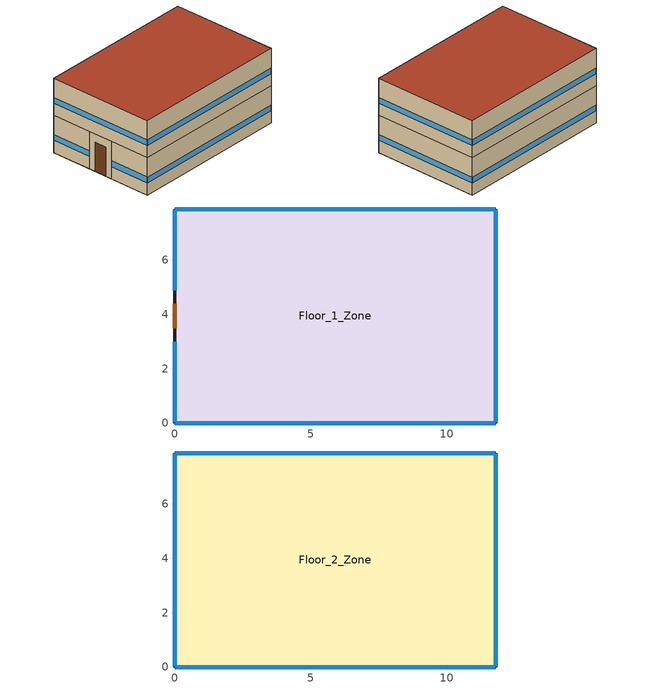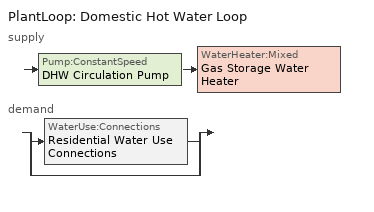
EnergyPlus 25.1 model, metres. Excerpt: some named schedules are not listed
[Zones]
Floor_1_Zone
 floor ground (Residential Floor Construction): 0,0 0,7.87 11.8,7.87 11.8,0 z0
 wall outside (Residential Wall Construction): 0,4.85 0,3.02 0,0 11.8,0 11.8,7.87 0,7.87 0,4.85 z0:2.74
 window (Residential Window Construction): 0,3 0,0.03 / 0,7.84 0,4.87 z0.9:1.32; 11.78,7.87 0.03,7.87 / 11.8,0.03 11.8,7.84 / 0.03,0 11.78,0 z0.9:1.31
 door (Residential Door Construction): 0,4.39 0,3.48 z0:2.13
 roof outside (Residential Roof Construction): 11.8,0 11.8,7.87 0,7.87 0,0 z2.74
Floor_2_Zone
 floor ground (Residential Floor Construction): 0,0 0,7.87 11.8,7.87 11.8,0 z2.74
 wall outside (Residential Wall Construction): 11.8,0 11.8,7.87 0,7.87 0,0 11.8,0 z2.74:5.49
 window (Residential Window Construction): 11.8,0.03 11.8,7.84 / 0.03,0 11.78,0 / 0,7.84 0,0.03 / 11.78,7.87 0.03,7.87 z3.64:4.06
 roof outside (Residential Roof Construction): 11.8,0 11.8,7.87 0,7.87 0,0 z5.49
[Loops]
PlantLoop 'Domestic Hot Water Loop'
 supply: Pump:ConstantSpeed 'DHW Circulation Pump' > WaterHeater:Mixed 'Gas Storage Water Heater'
 demand: split
  | WaterUse:Connections 'Residential Water Use Connections'
  | bypass
[Building]
Building 1
[Site:Location]
SEVILLA: Latitude=37.42; Longitude=-5.9; Time Zone=1; Elevation=31; Keep Site Location Information=No
[SizingPeriod:DesignDay] Month=7; Day of Month=21; Day Type=SummerDesignDay; Daily DryBulb Temperature Range=16.4; DryBulb Temperature Range Modifier Type=DefaultMultipliers; Barometric Pressure=100953; Wind Speed=3.4; Wind Direction=240; Rain Indicator=No; Snow Indicator=No; Daylight Saving Time Indicator=No; Solar Model Indicator=ASHRAETau; ASHRAE Clear Sky Optical Depth for Beam Irradiance taub=0.447; ASHRAE Clear Sky Optical Depth for Diffuse Irradiance taud=2.027; Begin Environment Reset Mode=FullResetAtBeginEnvironment
Name | Maximum DryBulb Temperature | Humidity Condition Type | Wetbulb or DewPoint at Maximum DryBulb | Enthalpy at Maximum DryBulb
SEVILLA Ann Clg .4% Condns DB=>MWB | 39.9 | Wetbulb | 23.8
SEVILLA Ann Clg .4% Condns DP=>MDB | 28.9 | Dewpoint | 22
SEVILLA Ann Clg .4% Condns Enth=>MDB | 36.4 | Enthalpy |  | 76300
SEVILLA Ann Clg .4% Condns WB=>MDB | 36.6 | Wetbulb | 25.1
[Material] Roughness=MediumRough; Thickness=0.1; Density=800; Specific Heat=1000; Thermal Absorptance=0.9; Solar Absorptance=0.7; Visible Absorptance=0.7
Name | Conductivity
Residential Door Construction Material | 0.2
Residential Floor Construction Material | 0.05
Residential Roof Construction Material | 0.0149428
Residential Wall Construction Material | 0.0436789
[WindowMaterial:SimpleGlazingSystem]
Residential Window Construction Glazing: UFactor=1.87383; Solar Heat Gain Coefficient=0.45
[Construction]
Residential Door Construction: Residential Door Construction Material
Residential Floor Construction: Residential Floor Construction Material
Residential Roof Construction: Residential Roof Construction Material
Residential Wall Construction: Residential Wall Construction Material
Residential Window Construction: Residential Window Construction Glazing
[Space] Space Type=Residential - Living Space
Name | Zone
Floor_1 | Floor_1_Zone
Floor_2 | Floor_2_Zone
[SpaceList]
Residential - Living Space: Floor_1, Floor_2
[Zone] Multiplier=1; Part of Total Floor Area=Yes
Floor_1_Zone; Floor_2_Zone
[People]
Residential Living Occupants: Zone or ZoneList or Space or SpaceList=Residential - Living Space; Number of People Schedule=Residential Occupancy Schedule; Number of People Calculation Method=People/Area; People per Floor Area=0.025; Fraction Radiant=0.3; Sensible Heat Fraction=0.5; Activity Level Schedule=Residential Activity Schedule; Enable ASHRAE 55 Comfort Warnings=Yes; Work Efficiency Schedule=Always On Discrete; Clothing Insulation Schedule=Always On Discrete; Air Velocity Schedule=Always On Discrete; Thermal Comfort Model 1 Type=Fanger
[Lights]
Residential Living Lights: Zone or ZoneList or Space or SpaceList=Residential - Living Space; Schedule=Residential Lighting Schedule; Design Level Calculation Method=Watts/Area; Watts per Floor Area=16; Fraction Replaceable=1; EndUse Subcategory=General
[ElectricEquipment]
Residential Living Plug Loads: Zone or ZoneList or Space or SpaceList=Residential - Living Space; Schedule=Residential Equipment Schedule; Design Level Calculation Method=Watts/Area; Watts per Floor Area=8.6; EndUse Subcategory=General
[ZoneInfiltration:DesignFlowRate]
Residential Living Infiltration: Zone or ZoneList or Space or SpaceList=Residential - Living Space; Schedule=Residential Infiltration Schedule; Design Flow Rate Calculation Method=AirChanges/Hour; Air Changes per Hour=0.411765; Density Basis=Outdoor
[DesignSpecification:OutdoorAir]
Residential Living OA: Outdoor Air Method=Sum; Outdoor Air Flow per Person=0.00944; Outdoor Air Flow per Zone Floor Area=0; Outdoor Air Flow per Zone=0; Outdoor Air Flow Air Changes per Hour=0
[Sizing:Zone] Zone Cooling Design Supply Air Temperature Input Method=SupplyAirTemperature; Zone Cooling Design Supply Air Temperature=14; Zone Cooling Design Supply Air Temperature Difference=11.11; Zone Heating Design Supply Air Temperature Input Method=SupplyAirTemperature; Zone Heating Design Supply Air Temperature=40; Zone Heating Design Supply Air Temperature Difference=11.11; Zone Cooling Design Supply Air Humidity Ratio=0.0085; Zone Heating Design Supply Air Humidity Ratio=0.008; Design Specification Outdoor Air Object=Residential Living OA; Cooling Design Air Flow Method=DesignDay; Cooling Design Air Flow Rate=0; Cooling Minimum Air Flow per Zone Floor Area=0.000762; Cooling Minimum Air Flow=0; Cooling Minimum Air Flow Fraction=0; Heating Design Air Flow Method=DesignDay; Heating Design Air Flow Rate=0; Heating Maximum Air Flow per Zone Floor Area=0.002032; Heating Maximum Air Flow=0.141576; Heating Maximum Air Flow Fraction=0.3; Account for Dedicated Outdoor Air System=No; Zone Load Sizing Method=Sensible Load Only No Latent Load; Zone Latent Cooling Design Supply Air Humidity Ratio Input Method=HumidityRatioDifference; Zone Cooling Design Supply Air Humidity Ratio Difference=0.005; Zone Latent Heating Design Supply Air Humidity Ratio Input Method=HumidityRatioDifference; Zone Humidification Design Supply Air Humidity Ratio Difference=0.005; Type of Space Sum to Use=Coincident
Floor_1_Zone; Floor_2_Zone
[Sizing:Plant]
Domestic Hot Water Loop: Loop Type=Heating; Design Loop Exit Temperature=82; Loop Design Temperature Difference=11; Sizing Option=NonCoincident; Zone Timesteps in Averaging Window=1; Coincident Sizing Factor Mode=None
[ZONECONTROL:THERMOSTAT:THERMALCOMFORT] Averaging Method=PeopleAverage; Minimum DryBulb Temperature Setpoint=0; Maximum DryBulb Temperature Setpoint=50
Name | Zone or ZoneList | Thermal Comfort Control 1
whatever Floor_1_Zone | Floor_1_Zone | whatever Floor_1_Zone
whatever Floor_2_Zone | Floor_2_Zone | whatever Floor_2_Zone
[THERMOSTATSETPOINT:THERMALCOMFORT:FANGER:DUALSETPOINT]
Name | Fanger Thermal Comfort Heating Schedule | Fanger Thermal Comfort Cooling Schedule
whatever Floor_1_Zone | whatever Heating Setpoint Floor_1_Zone | whatever Cooling Setpoint Floor_1_Zone
whatever Floor_2_Zone | whatever Heating Setpoint Floor_2_Zone | whatever Cooling Setpoint Floor_2_Zone
[ZoneHVAC:TerminalUnit:VariableRefrigerantFlow] Terminal Unit Availability Schedule=Always On Discrete hvac_library; Cooling Supply Air Flow Rate=Autosize; No Cooling Supply Air Flow Rate=Autosize; Heating Supply Air Flow Rate=Autosize; No Heating Supply Air Flow Rate=Autosize; Cooling Outdoor Air Flow Rate=Autosize; Heating Outdoor Air Flow Rate=Autosize; No Load Outdoor Air Flow Rate=Autosize; Supply Air Fan Operating Mode Schedule=Always On Discrete hvac_library; Supply Air Fan Placement=DrawThrough; Zone Terminal Unit On Parasitic Electric Energy Use=30; Zone Terminal Unit Off Parasitic Electric Energy Use=20; Rated Heating Capacity Sizing Ratio=1; Maximum Supply Air Temperature from Supplemental Heater=Autosize; Maximum Outdoor DryBulb Temperature for Supplemental Heater Operation=21
Name | Supply Air Fan Object | Outside Air Mixer Object | Cooling Coil Object | Heating Coil Object
VRF Zone Terminal | VRF Zone Terminal Fan | VRF Zone Terminal OA Mixer | VRF Zone Terminal Cooling Coil | VRF Zone Terminal Heating Coil
VRF Zone Terminal 1 | VRF Zone Terminal Fan 1 | VRF Zone Terminal 1 OA Mixer | VRF Zone Terminal Cooling Coil 1 | VRF Zone Terminal Heating Coil 1
[Zone equipment]
Floor_1_Zone: VRF Zone Terminal
Floor_2_Zone: VRF Zone Terminal 1
[Fan:OnOff] Availability Schedule=Always On Discrete hvac_library; Fan Total Efficiency=0.6; Pressure Rise=300; Maximum Flow Rate=Autosize; Motor Efficiency=0.8; Motor In Airstream Fraction=1; Fan Power Ratio Function of Speed Ratio Curve=Fan On Off Power Curve 19; Fan Efficiency Ratio Function of Speed Ratio Curve=Fan On Off Efficiency Curve 6; EndUse Subcategory=General
VRF Zone Terminal Fan; VRF Zone Terminal Fan 1
[Coil:Cooling:DX:VariableRefrigerantFlow] Availability Schedule=Always On Discrete hvac_library; Gross Rated Total Cooling Capacity=Autosize; Gross Rated Sensible Heat Ratio=Autosize; Rated Air Flow Rate=Autosize; Cooling Capacity Ratio Modifier Function of Temperature Curve=VRFTUCoolCapFT; Cooling Capacity Modifier Curve Function of Flow Fraction=VRFACCoolCapFFF
VRF Zone Terminal Cooling Coil; VRF Zone Terminal Cooling Coil 1
[Coil:Heating:DX:VariableRefrigerantFlow] Availability Schedule=Always On Discrete hvac_library; Gross Rated Heating Capacity=Autosize; Rated Air Flow Rate=Autosize; Heating Capacity Ratio Modifier Function of Temperature Curve=Coil Heating DX Variable Refrigerant Flow 1 VRFTUHeatCAPFT; Heating Capacity Modifier Function of Flow Fraction Curve=Coil Heating DX Variable Refrigerant Flow 1 VRFACCoolCapFFF
VRF Zone Terminal Heating Coil; VRF Zone Terminal Heating Coil 1
[AirConditioner:VariableRefrigerantFlow]
Heat Pump=VRF System; Availability Schedule=Always On Discrete hvac_library; Gross Rated Total Cooling Capacity=Autosize; Gross Rated Cooling COP=3.3; Minimum Condenser Inlet Node Temperature in Cooling Mode=-5; Maximum Condenser Inlet Node Temperature in Cooling Mode=43; Cooling Capacity Ratio Modifier Function of Low Temperature Curve=VRF System VRFCoolCapFT; Cooling Capacity Ratio Boundary Curve=VRF System VRFCoolCapFTBoundary; Cooling Capacity Ratio Modifier Function of High Temperature Curve=VRF System VRFCoolCapFTHi; Cooling Energy Input Ratio Modifier Function of Low Temperature Curve=VRF System VRFCoolEIRFT; Cooling Energy Input Ratio Boundary Curve=VRF System VRFCoolEIRFTBoundary; Cooling Energy Input Ratio Modifier Function of High Temperature Curve=VRF System VRFCoolEIRFTHi; Cooling Energy Input Ratio Modifier Function of Low PartLoad Ratio Curve=VRF System CoolingEIRLowPLR; Cooling Energy Input Ratio Modifier Function of High PartLoad Ratio Curve=VRF System CoolingEIRHiPLR; Cooling Combination Ratio Correction Factor Curve=VRF System CoolingCombRatio; Cooling PartLoad Fraction Correlation Curve=VRF System VRFCPLFFPLR; Gross Rated Heating Capacity=Autosize; Rated Heating Capacity Sizing Ratio=1; Gross Rated Heating COP=3.5; Minimum Condenser Inlet Node Temperature in Heating Mode=-20; Maximum Condenser Inlet Node Temperature in Heating Mode=30; Heating Capacity Ratio Modifier Function of Low Temperature Curve=VRF System VRFHeatCapFT; Heating Capacity Ratio Boundary Curve=VRF System VRFHeatCapFTBoundary; Heating Capacity Ratio Modifier Function of High Temperature Curve=VRF System VRFHeatCapFTHi; Heating Energy Input Ratio Modifier Function of Low Temperature Curve=VRF System VRFHeatEIRFT; Heating Energy Input Ratio Boundary Curve=VRF System VRFHeatEIRFTBoundary; Heating Energy Input Ratio Modifier Function of High Temperature Curve=VRF System VRFHeatEIRFTHi; Heating Performance Curve Outdoor Temperature Type=WetBulbTemperature; Heating Energy Input Ratio Modifier Function of Low PartLoad Ratio Curve=VRF System HeatingEIRLowPLR; Heating Energy Input Ratio Modifier Function of High PartLoad Ratio Curve=VRF System HeatingEIRHiPLR; Heating Combination Ratio Correction Factor Curve=VRF System HeatingCombRatio; Heating PartLoad Fraction Correlation Curve=VRF System VRFCPLFFPLR; Minimum Heat Pump PartLoad Ratio=0.5; Master Thermostat Priority Control Type=LoadPriority; Zone Terminal Unit List=VRF System Terminal List; Heat Pump Waste Heat Recovery=No; Equivalent Piping Length used for Piping Correction Factor in Cooling Mode=30; Vertical Height used for Piping Correction Factor=10; Piping Correction Factor for Length in Cooling Mode Curve=VRF System CoolingLengthCorrectionFactor; Piping Correction Factor for Height in Cooling Mode Coefficient=-0.000386; Equivalent Piping Length used for Piping Correction Factor in Heating Mode=30; Piping Correction Factor for Length in Heating Mode Curve=VRF System HeatingLengthCorrectionFactor; Piping Correction Factor for Height in Heating Mode Coefficient=0; Crankcase Heater Power per Compressor=15; Number of Compressors=3; Ratio of Compressor Size to Total Compressor Capacity=0.33; Maximum Outdoor DryBulb Temperature for Crankcase Heater=7; Defrost Strategy=Resistive; Defrost Control=Timed; Defrost Time Period Fraction=0.058333; Resistive Defrost Heater Capacity=1e-07; Maximum Outdoor Drybulb Temperature for Defrost Operation=7; Condenser Type=AirCooled; Water Condenser Volume Flow Rate=Autosize; Evaporative Condenser Effectiveness=0.9; Evaporative Condenser Air Flow Rate=Autosize; Evaporative Condenser Pump Rated Power Consumption=Autosize; Basin Heater Capacity=0; Basin Heater Setpoint Temperature=2; Fuel Type=Electricity; Minimum Condenser Inlet Node Temperature in Heat Recovery Mode=0; Maximum Condenser Inlet Node Temperature in Heat Recovery Mode=20; Heat Recovery Cooling Capacity Modifier Curve=VRF System Heat Recovery Cooling Cap Modifier; Initial Heat Recovery Cooling Capacity Fraction=0.5; Heat Recovery Cooling Capacity Time Constant=0.083; Heat Recovery Cooling Energy Modifier Curve=VRF System Heat Recovery Cooling Energy Modifier; Initial Heat Recovery Cooling Energy Fraction=1; Heat Recovery Cooling Energy Time Constant=0; Heat Recovery Heating Capacity Modifier Curve=VRF System Heat Recovery Heating Cap Modifier; Initial Heat Recovery Heating Capacity Fraction=0.5; Heat Recovery Heating Capacity Time Constant=0.083; Heat Recovery Heating Energy Modifier Curve=VRF System Heat Recovery Heating Energy Modifier; Initial Heat Recovery Heating Energy Fraction=0.5; Heat Recovery Heating Energy Time Constant=0
[ZoneTerminalUnitList]
VRF System Terminal List: Zone Terminal Unit Name 1=VRF Zone Terminal; Zone Terminal Unit Name 2=VRF Zone Terminal 1
[Pump:ConstantSpeed]
DHW Circulation Pump: Design Flow Rate=0.001; Design Pump Head=29891; Design Power Consumption=Autosize; Motor Efficiency=0.85; Fraction of Motor Inefficiencies to Fluid Stream=0; Pump Control Type=Intermittent; Design Power Sizing Method=PowerPerFlowPerPressure; Design Electric Power per Unit Flow Rate=348701.1; Design Shaft Power per Unit Flow Rate per Unit Head=1.28205; EndUse Subcategory=General
[WaterHeater:Mixed]
Gas Storage Water Heater: Tank Volume=0.19; Setpoint Temperature Schedule=Water Heater Setpoint Temperature Schedule; Deadband Temperature Difference=2; Maximum Temperature Limit=82.22; Heater Control Type=Cycle; Heater Maximum Capacity=10000; Heater Ignition Minimum Flow Rate=0; Heater Ignition Delay=0; Heater Fuel Type=NaturalGas; Heater Thermal Efficiency=0.59; Off Cycle Parasitic Fuel Consumption Rate=20; Off Cycle Parasitic Fuel Type=NaturalGas; Off Cycle Parasitic Heat Fraction to Tank=0.8; On Cycle Parasitic Fuel Consumption Rate=0; On Cycle Parasitic Fuel Type=NaturalGas; On Cycle Parasitic Heat Fraction to Tank=0; Ambient Temperature Indicator=Schedule; Ambient Temperature Schedule=Ambient Temperature Schedule; Off Cycle Loss Coefficient to Ambient Temperature=6; Off Cycle Loss Fraction to Zone=1; On Cycle Loss Coefficient to Ambient Temperature=6; On Cycle Loss Fraction to Zone=1; Use Side Effectiveness=1; Source Side Effectiveness=1; Use Side Design Flow Rate=Autosize; Source Side Design Flow Rate=Autosize; Indirect Water Heating Recovery Time=1.5; Source Side Flow Control Mode=IndirectHeatPrimarySetpoint; EndUse Subcategory=General
[WaterHeater:Sizing]
Gas Storage Water Heater: Design Mode=PeakDraw; Time Storage Can Meet Peak Draw=0.538503; Time for Tank Recovery=0; Nominal Tank Volume for Autosizing Plant Connections=1
[PlantLoop]
Domestic Hot Water Loop: Fluid Type=Water; Plant Equipment Operation Scheme=Domestic Hot Water Loop Operation Schemes; Maximum Loop Temperature=60; Minimum Loop Temperature=10; Maximum Loop Flow Rate=Autosize; Minimum Loop Flow Rate=0; Plant Loop Volume=Autocalculate; Load Distribution Scheme=Optimal; Plant Loop Demand Calculation Scheme=SingleSetpoint; Common Pipe Simulation=None
[PlantEquipmentList]
Domestic Hot Water Loop Heating Equipment List: Gas Storage Water Heater
[PlantEquipmentOperation:HeatingLoad]
Domestic Hot Water Loop Heating Operation Scheme: Load Range 1 Lower Limit=0; Load Range 1 Upper Limit=1000000000; Range 1 Equipment List=Domestic Hot Water Loop Heating Equipment List
[PlantEquipmentOperationSchemes]
Domestic Hot Water Loop Operation Schemes: Control Scheme 1=Domestic Hot Water Loop Heating Operation Scheme; Control Scheme 1 Schedule=Always On Discrete
[SetpointManager:Scheduled]
DHW Loop Setpoint Manager: Control Variable=Temperature; Schedule=Water Heater Setpoint Temperature Schedule
[WaterUse:Equipment]
Residential Hot Water Use: EndUse Subcategory=Domestic Hot Water; Peak Flow Rate=0.00012; Flow Rate Fraction Schedule=Residential Hot Water Flow Rate Schedule; Target Temperature Schedule=Residential Hot Water Target Temperature Schedule; Sensible Fraction Schedule=Always On Discrete; Latent Fraction Schedule=Always On Discrete
[WaterUse:Connections]
Residential Water Use Connections: Drain Water Heat Exchanger Type=None; Drain Water Heat Exchanger Destination=Plant; Water Use Equipment 1=Residential Hot Water Use
[Schedule:Day:Interval]
Schedule Day 2: No, 08:00, 0.1, 18:00, 0.3, 22:00, 0.6, 24:00, 0.2
Residential Lighting Default: No, 06:00, 0.1, 08:00, 0.3, 16:00, 0.2, 22:00, 0.7, 24:00, 0.2
Schedule Day 1: No, 08:00, 1, 20:00, 0.9, 24:00, 1
Residential Occupancy Default: No, 06:00, 1, 08:00, 0.5, 17:00, 0.3, 22:00, 0.9, 24:00, 1
Residential Activity Default: No, 06:00, 72, 08:00, 120, 18:00, 100, 22:00, 120, 24:00, 72
Schedule Day 3: No, 24:00, 0.7
Residential Equipment Default: No, 06:00, 0.5, 08:00, 0.6, 17:00, 0.5, 22:00, 0.8, 24:00, 0.6
Residential Hot Water Flow Rate Default: No, 05:00, 0, 07:00, 0.3, 09:00, 0.5, 17:00, 0.1, 21:00, 0.4, 23:00, 0.2, 24:00, 0
Schedule Day 4: No, 07:00, 0, 10:00, 0.4, 12:00, 0.3, 18:00, 0.2, 22:00, 0.3, 24:00, 0.1
[Schedule:Week:Daily]
Residential Lighting Schedule Week Rule - Jan1-Dec31: Schedule Day 2, Residential Lighting Default, Residential Lighting Default, Residential Lighting Default, Residential Lighting Default, Residential Lighting Default, Schedule Day 2, Residential Lighting Default, Residential Lighting Default, Residential Lighting Default, Residential Lighting Default, Residential Lighting Default
Residential Occupancy Schedule Week Rule - Jan1-Dec31: Schedule Day 1, Residential Occupancy Default, Residential Occupancy Default, Residential Occupancy Default, Residential Occupancy Default, Residential Occupancy Default, Schedule Day 1, Residential Occupancy Default, Residential Occupancy Default, Residential Occupancy Default, Residential Occupancy Default, Residential Occupancy Default
Residential Activity Schedule Week Rule - Jan1-Dec31: Residential Activity Default, Residential Activity Default, Residential Activity Default, Residential Activity Default, Residential Activity Default, Residential Activity Default, Residential Activity Default, Residential Activity Default, Residential Activity Default, Residential Activity Default, Residential Activity Default, Residential Activity Default
Residential Equipment Schedule Week Rule - Jan1-Dec31: Schedule Day 3, Residential Equipment Default, Residential Equipment Default, Residential Equipment Default, Residential Equipment Default, Residential Equipment Default, Schedule Day 3, Residential Equipment Default, Residential Equipment Default, Residential Equipment Default, Residential Equipment Default, Residential Equipment Default
Residential Hot Water Flow Rate Schedule Week Rule - Jan1-Dec31: Schedule Day 4, Residential Hot Water Flow Rate Default, Residential Hot Water Flow Rate Default, Residential Hot Water Flow Rate Default, Residential Hot Water Flow Rate Default, Residential Hot Water Flow Rate Default, Schedule Day 4, Residential Hot Water Flow Rate Default, Residential Hot Water Flow Rate Default, Residential Hot Water Flow Rate Default, Residential Hot Water Flow Rate Default, Residential Hot Water Flow Rate Default
[Schedule:Year]
Residential Lighting Schedule: Residential Lighting Schedule Week Rule - Jan1-Dec31, 1, 1, 12, 31
Residential Occupancy Schedule: Residential Occupancy Schedule Week Rule - Jan1-Dec31, 1, 1, 12, 31
Residential Activity Schedule: Residential Activity Schedule Week Rule - Jan1-Dec31, 1, 1, 12, 31
Residential Equipment Schedule: Residential Equipment Schedule Week Rule - Jan1-Dec31, 1, 1, 12, 31
Residential Hot Water Flow Rate Schedule: Residential Hot Water Flow Rate Schedule Week Rule - Jan1-Dec31, 1, 1, 12, 31
[Schedule:Constant]
Name | Hourly Value
Always On Discrete; Always On Discrete hvac_library; Residential Infiltration Schedule | 1
Ambient Temperature Schedule | 22
Residential Hot Water Target Temperature Schedule | 43.3
Water Heater Setpoint Temperature Schedule | 60
[Curve:Quadratic] Coefficient1 Constant=0.8; Coefficient2 x=0.2; Coefficient3 x2=0; Minimum Value of x=0.5; Maximum Value of x=1.5
VRFACCoolCapFFF; Coil Heating DX Variable Refrigerant Flow 1 VRFACCoolCapFFF
[Curve:Cubic]
Name | Coefficient1 Constant | Coefficient2 x | Coefficient3 x2 | Coefficient4 x3 | Minimum Value of x | Maximum Value of x | Input Unit Type for X | Output Unit Type
Fan On Off Efficiency Curve 6 | 1 | 0 | 0 | 0 | 0 | 1
VRF System VRFCoolCapFTBoundary | 25.73 | -0.0315004 | -0.014166 | 0 | 11 | 30 | Temperature | Temperature
VRF System VRFCoolEIRFTBoundary | 25.7347 | -0.0315004 | -0.014166 | 0 | 15 | 24 | Temperature | Temperature
VRF System CoolingEIRLowPLR | 0.454123 | -0.172969 | 1.08287 | -0.361848 | 0.5 | 1 | Temperature | Temperature
VRF System CoolingEIRHiPLR; VRF System HeatingEIRHiPLR | 1 | 0 | 0 | 0 | 1 | 1.5 | Dimensionless | Dimensionless
VRF System CoolingCombRatio | 0.576593 | 0.634941 | -0.307609 | 0.0960753 | 1 | 1.5 | Dimensionless | Dimensionless
VRF System VRFCPLFFPLR | 0.85 | 0.15 | 0 | 0 | 1 | 1 | Dimensionless | Dimensionless
VRF System VRFHeatCapFTBoundary; VRF System VRFHeatEIRFTBoundary | 58.577 | -3.0255 | 0.0193 | 0 | 15 | 23.9 | Temperature | Temperature
VRF System HeatingEIRLowPLR | 0.392474 | 0.0760164 | 0.698324 | -0.168841 | 0.5 | 1 | Dimensionless | Dimensionless
VRF System HeatingCombRatio | 0.76672 | 0.26173 | -0.015911 | -0.0125388 | 1 | 1.5 | Dimensionless | Dimensionless
[Curve:Exponent]
Fan On Off Power Curve 19: Coefficient1 Constant=1; Coefficient2 Constant=0; Coefficient3 Constant=0; Minimum Value of x=0; Maximum Value of x=1
[Curve:Biquadratic] Output Unit Type=Dimensionless
Name | Coefficient1 Constant | Coefficient2 x | Coefficient3 x2 | Coefficient4 y | Coefficient5 y2 | Coefficient6 xy | Minimum Value of x | Maximum Value of x | Minimum Value of y | Maximum Value of y | Minimum Curve Output | Maximum Curve Output | Input Unit Type for X | Input Unit Type for Y
VRFTUCoolCapFT | 0.0585884 | 0.0587397 | -0.000210275 | 0.010937 | -0.000121955 | -0.000524662 | 15 | 23.89 | 20 | 43.33 | 0.8083 | 1.2583 | Temperature | Temperature
Coil Heating DX Variable Refrigerant Flow 1 VRFTUHeatCAPFT | 0.375444 | 0.0668191 | -0.00194171 | 0.0442618 | -0.000400958 | -0.00148198 | 21.11 | 27.22 | -15 | 18.33 | 0.6074 | 1 | Temperature | Temperature
VRF System VRFCoolCapFT | 0.576883 | 0.017448 | 0.000583269 | -1.76324e-06 | -7.474e-09 | -1.30413e-07 | 15 | 24 | -5 | 23 |  |  | Temperature | Temperature
VRF System VRFCoolCapFTHi | 0.686736 | 0.0207631 | 0.0005447 | -0.0016218 | -4.259e-07 | -0.0003392 | 15 | 24 | 16 | 43 |  |  | Temperature | Temperature
VRF System VRFCoolEIRFT | 0.989011 | -0.0234797 | 0.000199711 | 0.00596834 | -1.0289e-07 | -0.00015686 | 15 | 24 | -5 | 23 |  |  | Temperature | Temperature
VRF System VRFCoolEIRFTHi | -1.43951 | 0.161985 | -0.00349118 | 0.0269443 | 0.000134616 | -0.000671494 | 15 | 23.9 | 16.8 | 43.3 |  |  | Temperature | Temperature
VRF System VRFHeatCapFT | 1.01209 | -0.00124676 | -0.000127185 | 0.0267564 | -4.986e-07 | -0.000263524 | 21.1 | 27.2 | -20 | 3.33 |  |  | Temperature | Temperature
VRF System VRFHeatCapFTHi | 2.58599 | -0.0953227 | 0.000955329 | 0 | 0 | 0 | 21.1 | 27.2 | -9.44 | 15 |  |  | Temperature | Temperature
VRF System VRFHeatEIRFT | 0.722429 | 0.00345666 | 0.000650703 | -0.00264354 | 0.00124648 | -0.000100916 | 21.1 | 27.2 | -20 | 3.33 |  |  | Temperature | Temperature
VRF System VRFHeatEIRFTHi | 1.38857 | -0.0229771 | 0.000537274 | -0.0273937 | 0.000403043 | -5.9786e-05 | 21.1 | 27.2 | 0 | 1 |  |  | Temperature | Temperature
VRF System CoolingLengthCorrectionFactor | 2.03882 | -0.00242606 | 3.5512e-06 | -1.68581 | 0.668703 | -4.5706e-05 | 7.62 | 182.88 | 0.8 | 1.5 |  |  | Temperature | Temperature
VRF System HeatingLengthCorrectionFactor | 1 | 0 | 0 | 0 | 0 | 0 | 0 | 1 | 0 | 1 |  |  | Dimensionless | Dimensionless
VRF System Heat Recovery Cooling Cap Modifier; VRF System Heat Recovery Heating Cap Modifier | 0.9 | 0 | 0 | 0 | 0 | 0 | 0 | 1 | 0 | 1 |  |  | Dimensionless | Dimensionless
VRF System Heat Recovery Cooling Energy Modifier; VRF System Heat Recovery Heating Energy Modifier | 1.1 | 0 | 0 | 0 | 0 | 0 | 0 | 1 | 0 | 1 |  |  | Dimensionless | Dimensionless
